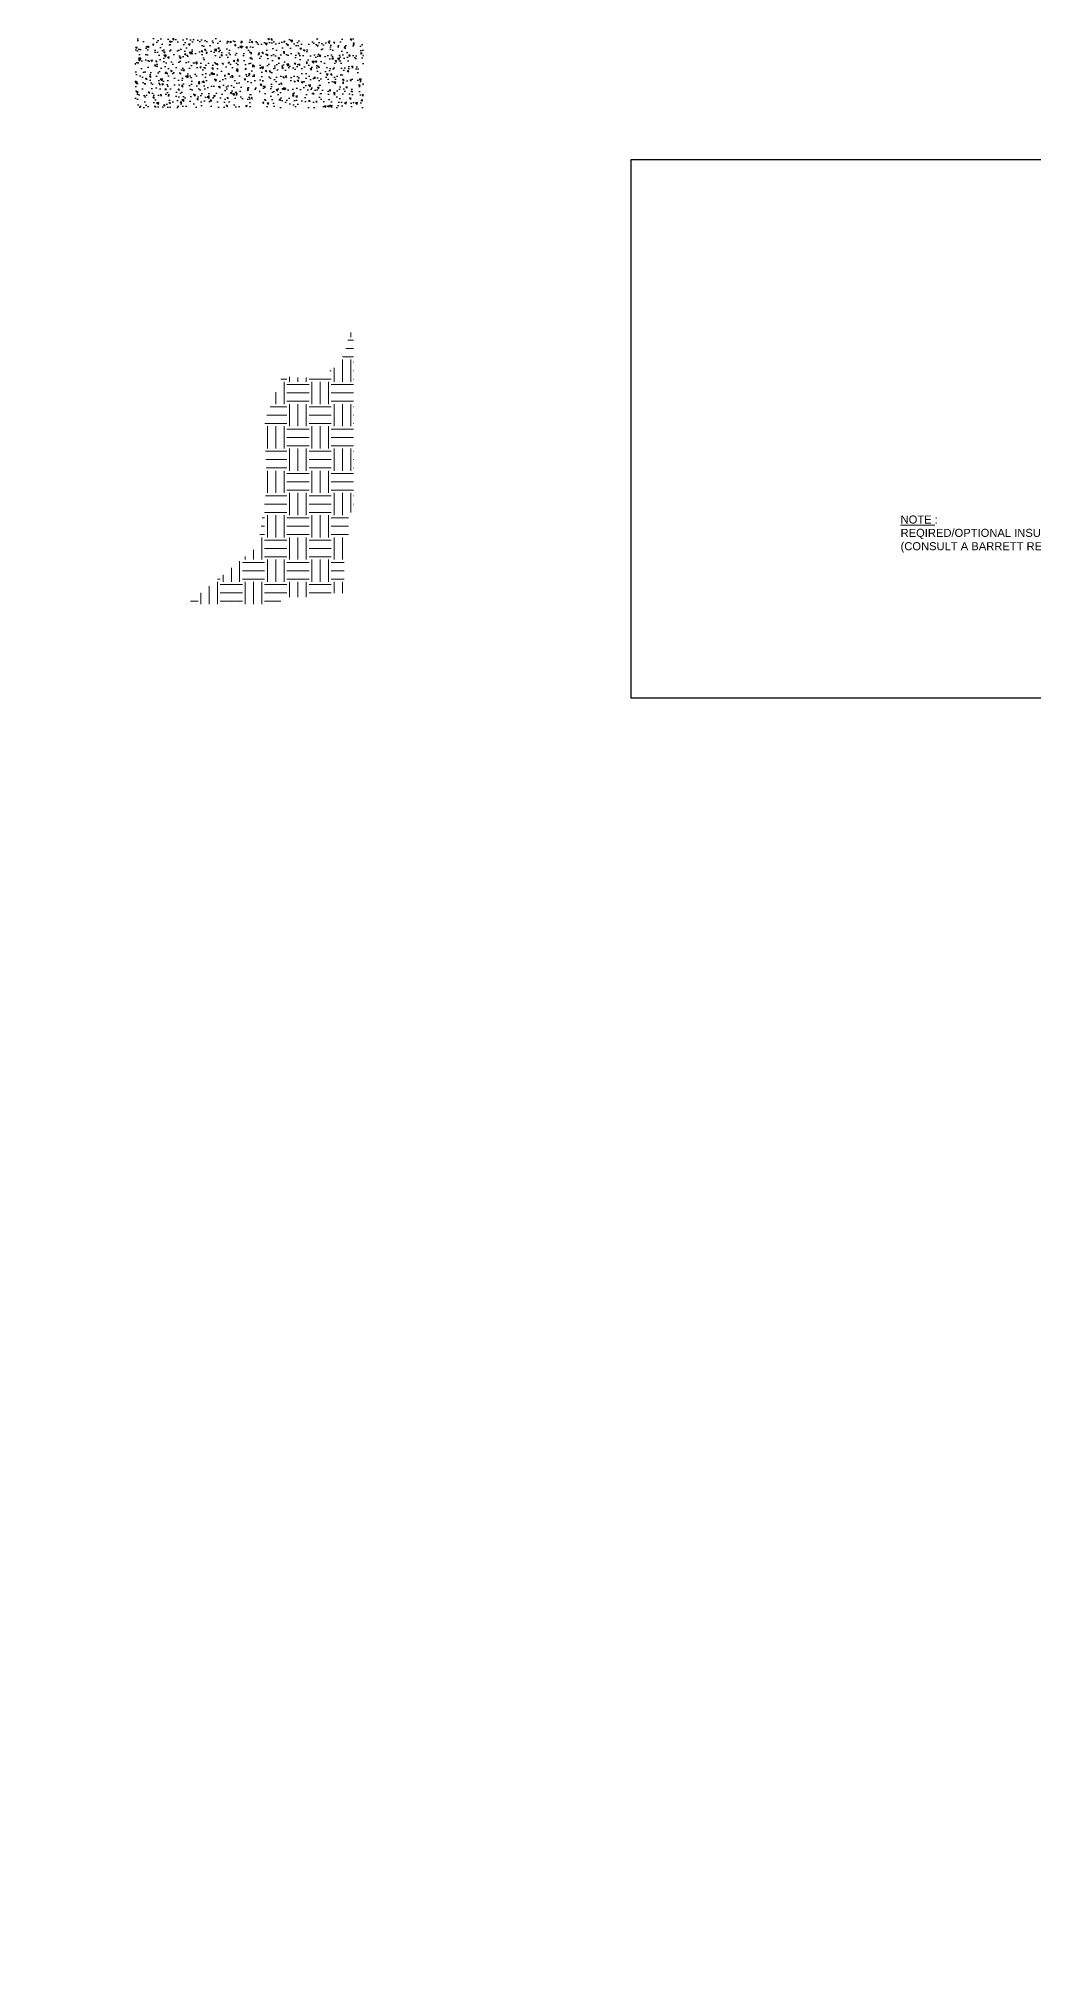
# Model space of a CAD drawing. Header units: inches. Extents: x 0 to 537, y 0 to 101.
# Drawn here: x 402.4 to 447.2, y 0 to 86.8 of the extents above; entities that cross this region are included whole.
import ezdxf
from ezdxf import colors
from ezdxf.entities.mleader import LeaderData, LeaderLine
from ezdxf.math import Vec2, Vec3

# ---------------------------------------------------------------- set-up
doc = ezdxf.new("R2010")
doc.units = ezdxf.units.IN
doc.header["$MEASUREMENT"] = 0
doc.layers.get('Defpoints').update_dxf_attribs({"color": 103})
for name, color, linetype, lineweight in [('BP Others', 190, 'Continuous', 0), ('BP Text', 20, 'Continuous', 0), ('Others', 190, 'Continuous', 0)]:
    doc.layers.add(name, color=color, linetype=linetype, lineweight=lineweight)
doc.styles.get("Standard").update_dxf_attribs({"font": 'ARIALN.TTF'})

# ---------------------------------------------------------------- blocks, each defined once
blk = doc.blocks.new('_Dot')
at = {"color": 0, "linetype": 'ByBlock', "lineweight": -2}
blk.add_line((-0.5, 0), (-1, 0), dxfattribs=at)
at = {"color": 0, "linetype": 'ByBlock', "const_width": 0.5}
blk.add_lwpolyline([(-0.25, 0, 1), (0.25, 0, 1)], format="xyb", close=True, dxfattribs=at)

msp = doc.modelspace()

# ---------------------------------------------------------------- hatches: boundary and pattern name
at = {"layer": 'BP Others', "linetype": 'Continuous', "lineweight": -2}
h = msp.add_hatch(dxfattribs=at)
h.set_pattern_fill('AR-CONC', color=256, scale=0.1, angle=90, style=0)
h.set_pattern_definition([(140, (-1546.6869, 20.973), (0.06275213, 0.71726018), [0.075, -0.825]), (85, (-1546.6869, 20.973), (-0.75219213, -0.13875133), [0.06, -0.66]), (190.451444, (-1546.68165, 21.03275), (-0.68944, 0.57850885), [0.0637402, -0.7011421]), (136.1842, (-1546.8869, 20.973), (0.1655193, 1.06724133), [0.1125, -1.2375]), (186.635635, (-1546.8731, 21.0619), (-0.9741186, 0.93466195), [0.09561034, -1.05171376]), (81.184164, (-1546.8869, 20.973), (-0.9741186, 0.93466195), [0.09, -0.99]), (111, (-1546.8369, 21.073), (0.40261889, 0.59690705), [0.075, -0.825]), (56, (-1546.8369, 21.073), (-0.72515005, 0.24331533), [0.06, -0.66]), (161.451445, (-1546.8033, 21.1227), (-0.32253115, 0.84022238), [0.0637402, -0.7011421]), (127.5, (-1546.68688, 20.97298), (-0.332893854, 0.012159855), [0, -0.652, 0, -0.67, 0, -0.6625]), (97.5, (-1546.68688, 20.97298), (-0.39441171, 0.26306954), [0, -0.382, 0, -0.637, 0, -0.2525]), (57.5, (-1546.68688, 20.74998), (0.02255487, 0.533822436), [0, -0.25, 0, -0.78, 0, -1.035]), (47.5, (-1546.6869, 20.65), (-0.10010498, 0.58318617), [0, -0.325, 0, -0.518, 0, -0.735])])
h.paths.add_polyline_path([(417.049, 86.803), (406.767, 86.803), (406.767, 83.702), (412.049, 83.702), (412.049, 84.493), (412.38, 84.493), (412.38, 83.702), (417.049, 83.702)])
at = {"layer": 'Others'}
h = msp.add_hatch(dxfattribs=at)
h.set_pattern_fill('EARTH', color=256, scale=4, style=0)
h.set_pattern_definition([(0, (359.602, 42.4901), (1, 1), [1, -1]), (0, (359.602, 42.8651), (1, 1), [1, -1]), (0, (359.602, 43.2401), (1, 1), [1, -1]), (90, (359.727, 43.3651), (-1, 1), [1, -1]), (90, (360.102, 43.3651), (-1, 1), [1, -1]), (90, (360.477, 43.3651), (-1, 1), [1, -1])])
h.paths.add_polyline_path([(416.127, 73.94), (416.235, 73.725), (416.284, 73.561), (416.338, 73.314), (416.347, 73.092), (416.333, 73.06), (416.319, 73.028), (416.306, 72.997), (416.293, 72.965), (416.279, 72.933), (416.266, 72.901), (416.253, 72.869), (416.24, 72.837), (416.227, 72.805), (416.211, 72.762), (416.189, 72.708), (416.177, 72.676), (416.164, 72.643), (416.151, 72.611), (416.138, 72.579), (416.125, 72.547), (416.111, 72.516), (416.097, 72.484), (416.083, 72.453), (416.068, 72.422), (416.053, 72.392), (416.037, 72.362), (416.02, 72.332), (416.003, 72.303), (415.984, 72.274), (415.965, 72.246), (415.946, 72.218), (415.925, 72.191), (415.903, 72.165), (415.881, 72.139), (415.857, 72.114), (415.834, 72.089), (415.809, 72.065), (415.783, 72.042), (415.757, 72.019), (415.731, 71.997), (415.704, 71.975), (415.676, 71.954), (415.648, 71.934), (415.619, 71.914), (415.59, 71.894), (415.56, 71.876), (415.53, 71.858), (415.5, 71.84), (415.469, 71.823), (415.438, 71.807), (415.406, 71.791), (415.375, 71.776), (415.343, 71.761), (415.311, 71.747), (415.279, 71.734), (415.247, 71.721), (415.215, 71.709), (415.183, 71.697), (415.15, 71.686), (415.118, 71.675), (415.085, 71.665), (415.052, 71.655), (415.019, 71.646), (414.986, 71.638), (414.953, 71.63), (414.92, 71.622), (414.887, 71.615), (414.854, 71.608), (414.82, 71.602), (414.787, 71.596), (414.753, 71.591), (414.72, 71.586), (414.686, 71.582), (414.652, 71.578), (414.618, 71.574), (414.584, 71.571), (414.55, 71.568), (414.516, 71.565), (414.482, 71.563), (414.448, 71.561), (414.413, 71.56), (414.379, 71.558), (414.345, 71.557), (414.31, 71.557), (414.276, 71.557), (414.241, 71.557), (414.206, 71.557), (414.172, 71.557), (414.137, 71.558), (414.102, 71.559), (414.067, 71.56), (414.033, 71.562), (413.998, 71.563), (413.963, 71.565), (413.928, 71.567), (413.893, 71.569), (413.858, 71.572), (413.823, 71.574), (413.788, 71.577), (413.752, 71.58), (413.717, 71.583), (413.682, 71.586), (413.647, 71.589), (413.612, 71.593), (413.577, 71.596), (413.541, 71.6), (413.506, 71.603), (413.471, 71.607), (413.436, 71.61), (413.4, 71.614), (413.379, 71.616), (412.607, 69.626), (412.691, 66.572), (412.314, 63.978), (409.098, 61.361), (413.2, 61.361), (413.512, 61.674), (415.005, 61.674), (415.192, 61.861), (416.185, 61.861), (416.185, 63.599), (416.373, 63.786), (416.373, 65.375), (416.623, 65.625), (416.623, 73.444)])

# ---------------------------------------------------------------- linework, layer by layer
at = {"layer": 'Defpoints'}
msp.add_lwpolyline([(429.106, 81.359), (497.967, 81.359), (497.967, 57.136), (429.106, 57.136)], close=True, dxfattribs=at)

# ---------------------------------------------------------------- next in the draw order: leaders
at = {"layer": 'BP Text'}
ml = msp.add_multileader_mtext('Standard', dxfattribs=at)
ml.set_content('\\A1;{\\fArial|b0|i0|c0|p34;STRUCTURAL SLAB}', color=256)
ml.set_leader_properties(color=256, lineweight=0)
ml.set_arrow_properties(name='DOT')
ml.build(insert=Vec2(0, 0))
ml.multileader.update_dxf_attribs({"text_left_attachment_type": 2, "text_right_attachment_type": 2, "dogleg_length": 0.36, "arrow_head_size": 0.25, "scale": 4})
ctx = ml.context
ctx.base_point, ctx.scale, ctx.char_height, ctx.arrow_head_size, ctx.landing_gap_size, ctx.plane_origin = Vec3(470.906, 57.506), 4, 0.36, 0.25, 0.18, Vec3(475.219, 62.264)
ctx.left_attachment, ctx.right_attachment, ctx.text_align_type = 2, 2, 1
notes = []
notes.append((ctx, [(0, (0, 0, 0), (0, 0), (1, 0), 1, [])]))
ctx.mtext.insert, ctx.mtext.width, ctx.mtext.defined_height, ctx.mtext.alignment, ctx.mtext.flow_direction = Vec3(473.465, 57.692), 5.04012, 0.468, 2, 5
ctx.mtext.has_bg_fill, ctx.mtext.bg_color, ctx.mtext.bg_scale_factor, ctx.mtext.bg_transparency, ctx.mtext.use_window_bg_color = 1, -1027028792, 1.5, 0, 1
for ctx, leaders in notes:
    for number, flags, end, landing, length, lines in leaders:
        leader = LeaderData()
        leader.index, (leader.has_last_leader_line, leader.has_dogleg_vector, leader.attachment_direction) = number, flags
        leader.last_leader_point, leader.dogleg_vector, leader.dogleg_length = Vec3(end), Vec3(landing), length
        for number, points, colour, breaks in lines:
            line = LeaderLine()
            line.index, line.vertices, line.color, line.breaks = number, Vec3.list(points), colors.encode_raw_color(colour), breaks
            leader.lines.append(line)
        ctx.leaders.append(leader)

# ---------------------------------------------------------------- next in the draw order: leaders
ml = msp.add_multileader_mtext('Standard', dxfattribs=at)
ml.set_content('{\\fArial|b0|i0|c0|p34;\\LNOTE\\l :\\PREQIRED/OPTIONAL INSULATION, FILTER FABRIC AND DRAINAGE MAT NOT SHOWN FOR CLARITY.\\P(CONSULT A BARRETT REPRESENTATIVE) }', color=256)
ml.set_leader_properties(color=256, lineweight=0)
ml.set_arrow_properties(name='DOT')
ml.build(insert=Vec2(0, 0))
ml.multileader.update_dxf_attribs({"text_left_attachment_type": 2, "text_right_attachment_type": 2, "dogleg_length": 0.36, "arrow_head_size": 0.25, "scale": 4})
ctx = ml.context
ctx.base_point, ctx.scale, ctx.char_height, ctx.arrow_head_size, ctx.landing_gap_size, ctx.plane_origin = Vec3(441.047, 64.205), 4, 0.36, 0.25, 0.18, Vec3(410.878, 86.705)
ctx.left_attachment, ctx.right_attachment = 2, 2
notes = []
notes.append((ctx, [(0, (0, 0, 0), (0, 0), (1, 0), 1, [])]))
ctx.mtext.insert, ctx.mtext.width, ctx.mtext.flow_direction = Vec3(441.227, 65.351), 12.539, 5
for ctx, leaders in notes:
    for number, flags, end, landing, length, lines in leaders:
        leader = LeaderData()
        leader.index, (leader.has_last_leader_line, leader.has_dogleg_vector, leader.attachment_direction) = number, flags
        leader.last_leader_point, leader.dogleg_vector, leader.dogleg_length = Vec3(end), Vec3(landing), length
        for number, points, colour, breaks in lines:
            line = LeaderLine()
            line.index, line.vertices, line.color, line.breaks = number, Vec3.list(points), colors.encode_raw_color(colour), breaks
            leader.lines.append(line)
        ctx.leaders.append(leader)

doc.saveas('drawing.dxf')
